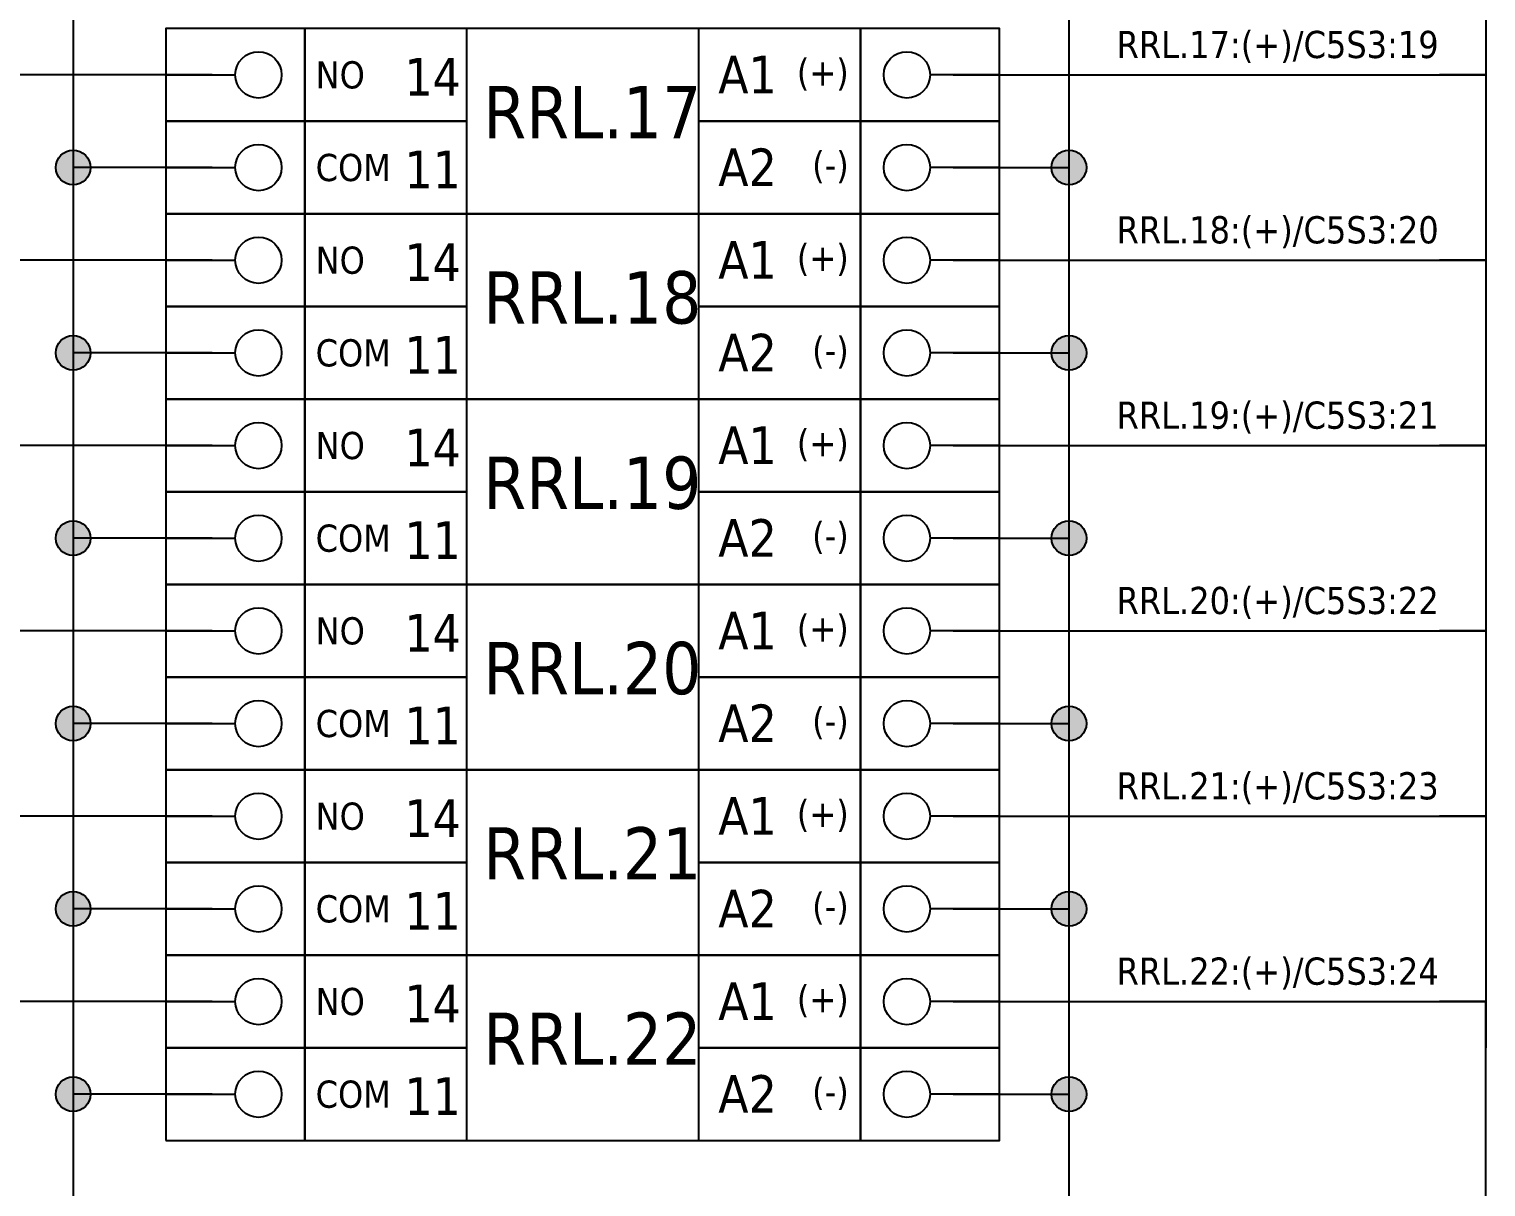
# Model space of a CAD drawing. Header units: millimetres. Extents: x 0 to 1792788, y -13 to 262234.
# Drawn here: x 236.1 to 299, y 101 to 151 of the extents above; entities that cross this region are included whole.
import ezdxf
from ezdxf.enums import TextEntityAlignment as Align

# ---------------------------------------------------------------- set-up
doc = ezdxf.new("R2010")
doc.units = ezdxf.units.MM
doc.linetypes.add('EPL_DASHDOT', pattern=[1, 0.8, -0.1, 0, -0.1])
for name, color, linetype, lineweight in [('EPLAN300', 5, 'Continuous', 25), ('EPLAN302', 5, 'Continuous', 25), ('EPLAN305', 5, 'Continuous', 25), ('EPLAN307', 134, 'EPL_DASHDOT', 25), ('EPLAN311', 7, 'Continuous', 25), ('EPLAN317', 7, 'Continuous', 25), ('EPLAN400', 5, 'Continuous', 35), ('EPLAN405', 7, 'Continuous', 25), ('EPLAN420', 7, 'Continuous', 35), ('EPLAN421', 5, 'Continuous', 35), ('EPLAN440', 73, 'Continuous', 35), ('EPLAN500', 7, 'Continuous', 35), ('EPLAN501', 7, 'Continuous', 35), ('EPLAN502', 7, 'Continuous', 35), ('EPLAN503', 7, 'Continuous', 35), ('EPLAN504', 7, 'Continuous', 35)]:
    doc.layers.add(name, color=color, linetype=linetype, lineweight=lineweight)
doc.styles.add('Tahoma', font='')
doc.styles.get('Tahoma').set_extended_font_data('Tahoma')

# ---------------------------------------------------------------- blocks, each defined once
blk = doc.blocks.new('EPLSYM_LibrarySPECIAL_Symbol17_Variant3_Placement1')
at = {"layer": 'EPLAN302', "lineweight": 25, "ltscale": 4}
blk.add_line((4, 0), (1, 0), dxfattribs=at)
blk.add_circle((0, 0), 1, dxfattribs=at)
at = {"layer": 'EPLAN420', "color": 7, "style": 'Tahoma'}
blk.add_attdef('17_20036', text='', height=1.6254, dxfattribs=at).set_placement((-1.5, -0.16254), align=Align.MIDDLE_RIGHT)
at = {"layer": 'EPLAN421', "color": 5, "style": 'Tahoma'}
blk.add_attdef('17_20039', text='', height=1.1739, dxfattribs=at).set_placement((3, 1), align=Align.BOTTOM_RIGHT)
blk = doc.blocks.new('EPLSYM_LibrarySPECIAL_Symbol17_Variant1_Placement1')
at = {"layer": 'EPLAN302', "lineweight": 25, "ltscale": 4}
blk.add_line((-4, 0), (-1, 0), dxfattribs=at)
blk.add_circle((0, 0), 1, dxfattribs=at)
at = {"layer": 'EPLAN420', "color": 7, "style": 'Tahoma'}
blk.add_attdef('17_20036', text='', height=1.6254, dxfattribs=at).set_placement((1.5, -0.16254), align=Align.MIDDLE_LEFT)
at = {"layer": 'EPLAN421', "color": 5, "style": 'Tahoma'}
blk.add_attdef('17_20039', text='', height=1.1739, dxfattribs=at).set_placement((-3, 1), align=Align.BOTTOM_LEFT)
blk = doc.blocks.new('EPLSYM_LibrarySPECIAL_Symbol2_Variant0_Placement1_16')
at = {"layer": 'EPLAN307', "lineweight": 25, "ltscale": 4}
blk.add_lwpolyline([(0, -8), (36, -8), (36, 0), (0, 0)], close=True, dxfattribs=at)
at = {"layer": 'EPLAN400', "color": 5, "style": 'Tahoma'}
blk.add_attdef('88_20010', text='', height=2.2575, dxfattribs=at).set_placement((-1.5, -0.9515), align=Align.TOP_CENTER)
at = {"layer": 'EPLAN500', "color": 7, "style": 'Tahoma'}
blk.add_attdef('88_20027', text='', height=1.6254, dxfattribs=at).set_placement((-1.5, -4.57508), align=Align.TOP_RIGHT)
at = {"layer": 'EPLAN501', "color": 7, "style": 'Tahoma'}
blk.add_attdef('88_20011', text='', height=1.6254, dxfattribs=at).set_placement((-1.5, -9.97508), align=Align.TOP_RIGHT)
at = {"layer": 'EPLAN502', "color": 7, "style": 'Tahoma'}
blk.add_attdef('88_20025', text='', height=1.6254, dxfattribs=at).set_placement((-1.5, -12.67508), align=Align.TOP_RIGHT)
at = {"layer": 'EPLAN503', "color": 7, "style": 'Tahoma'}
blk.add_attdef('88_20024', text='', height=1.6254, dxfattribs=at).set_placement((-1.5, -15.37508), align=Align.TOP_RIGHT)
at = {"layer": 'EPLAN504', "color": 7, "style": 'Tahoma'}
blk.add_attdef('88_20901[1]', text='', height=1.6254, dxfattribs=at).set_placement((-1.5, -7.27508), align=Align.TOP_RIGHT)
blk = doc.blocks.new('EPLSYM_LibrarySPECIAL_Symbol0_Variant0_Placement1_16')
at = {"layer": 'EPLAN305', "lineweight": 25, "ltscale": 4}
blk.add_lwpolyline([(0, -8), (36, -8), (36, 0), (0, 0)], close=True, dxfattribs=at)
at = {"layer": 'EPLAN400', "color": 5, "style": 'Tahoma'}
blk.add_attdef('17_20010', text='', height=2.2575, dxfattribs=at).set_placement((-1.5, -0.9515), align=Align.TOP_CENTER)
at = {"layer": 'EPLAN440', "color": 73, "style": 'Tahoma'}
blk.add_attdef('17_20300', text='', height=1.6254, dxfattribs=at).set_placement((-1.5, -4.57508), align=Align.TOP_RIGHT)
at = {"layer": 'EPLAN500', "color": 7, "style": 'Tahoma'}
blk.add_attdef('17_20027', text='', height=1.6254, dxfattribs=at).set_placement((-1.5, -7.27508), align=Align.TOP_RIGHT)
at = {"layer": 'EPLAN501', "color": 7, "style": 'Tahoma'}
blk.add_attdef('17_20011', text='', height=1.6254, dxfattribs=at).set_placement((-1.5, -12.67508), align=Align.TOP_RIGHT)
at = {"layer": 'EPLAN502', "color": 7, "style": 'Tahoma'}
blk.add_attdef('17_20025', text='', height=1.6254, dxfattribs=at).set_placement((-1.5, -15.37508), align=Align.TOP_RIGHT)
at = {"layer": 'EPLAN503', "color": 7, "style": 'Tahoma'}
blk.add_attdef('17_20024', text='', height=1.6254, dxfattribs=at).set_placement((-1.5, -18.07508), align=Align.TOP_RIGHT)
at = {"layer": 'EPLAN504', "color": 7, "style": 'Tahoma'}
blk.add_attdef('17_20901[1]', text='', height=1.6254, dxfattribs=at).set_placement((-1.5, -9.97508), align=Align.TOP_RIGHT)
blk = doc.blocks.new('EPLSYM_LibrarySPECIAL_Symbol2_Variant0_Placement1_17')
at = {"layer": 'EPLAN307', "lineweight": 25, "ltscale": 4}
blk.add_lwpolyline([(0, -8), (36, -8), (36, 0), (0, 0)], close=True, dxfattribs=at)
at = {"layer": 'EPLAN400', "color": 5, "style": 'Tahoma'}
blk.add_attdef('88_20010', text='', height=2.2575, dxfattribs=at).set_placement((-1.5, -0.9515), align=Align.TOP_CENTER)
at = {"layer": 'EPLAN500', "color": 7, "style": 'Tahoma'}
blk.add_attdef('88_20027', text='', height=1.6254, dxfattribs=at).set_placement((-1.5, -4.57508), align=Align.TOP_RIGHT)
at = {"layer": 'EPLAN501', "color": 7, "style": 'Tahoma'}
blk.add_attdef('88_20011', text='', height=1.6254, dxfattribs=at).set_placement((-1.5, -9.97508), align=Align.TOP_RIGHT)
at = {"layer": 'EPLAN502', "color": 7, "style": 'Tahoma'}
blk.add_attdef('88_20025', text='', height=1.6254, dxfattribs=at).set_placement((-1.5, -12.67508), align=Align.TOP_RIGHT)
at = {"layer": 'EPLAN503', "color": 7, "style": 'Tahoma'}
blk.add_attdef('88_20024', text='', height=1.6254, dxfattribs=at).set_placement((-1.5, -15.37508), align=Align.TOP_RIGHT)
at = {"layer": 'EPLAN504', "color": 7, "style": 'Tahoma'}
blk.add_attdef('88_20901[1]', text='', height=1.6254, dxfattribs=at).set_placement((-1.5, -7.27508), align=Align.TOP_RIGHT)
blk = doc.blocks.new('EPLSYM_LibrarySPECIAL_Symbol0_Variant0_Placement1_17')
at = {"layer": 'EPLAN305', "lineweight": 25, "ltscale": 4}
blk.add_lwpolyline([(0, -8), (36, -8), (36, 0), (0, 0)], close=True, dxfattribs=at)
at = {"layer": 'EPLAN400', "color": 5, "style": 'Tahoma'}
blk.add_attdef('17_20010', text='', height=2.2575, dxfattribs=at).set_placement((-1.5, -0.9515), align=Align.TOP_CENTER)
at = {"layer": 'EPLAN440', "color": 73, "style": 'Tahoma'}
blk.add_attdef('17_20300', text='', height=1.6254, dxfattribs=at).set_placement((-1.5, -4.57508), align=Align.TOP_RIGHT)
at = {"layer": 'EPLAN500', "color": 7, "style": 'Tahoma'}
blk.add_attdef('17_20027', text='', height=1.6254, dxfattribs=at).set_placement((-1.5, -7.27508), align=Align.TOP_RIGHT)
at = {"layer": 'EPLAN501', "color": 7, "style": 'Tahoma'}
blk.add_attdef('17_20011', text='', height=1.6254, dxfattribs=at).set_placement((-1.5, -12.67508), align=Align.TOP_RIGHT)
at = {"layer": 'EPLAN502', "color": 7, "style": 'Tahoma'}
blk.add_attdef('17_20025', text='', height=1.6254, dxfattribs=at).set_placement((-1.5, -15.37508), align=Align.TOP_RIGHT)
at = {"layer": 'EPLAN503', "color": 7, "style": 'Tahoma'}
blk.add_attdef('17_20024', text='', height=1.6254, dxfattribs=at).set_placement((-1.5, -18.07508), align=Align.TOP_RIGHT)
at = {"layer": 'EPLAN504', "color": 7, "style": 'Tahoma'}
blk.add_attdef('17_20901[1]', text='', height=1.6254, dxfattribs=at).set_placement((-1.5, -9.97508), align=Align.TOP_RIGHT)
blk = doc.blocks.new('EPLSYM_LibrarySPECIAL_Symbol2_Variant0_Placement1_18')
at = {"layer": 'EPLAN307', "lineweight": 25, "ltscale": 4}
blk.add_lwpolyline([(0, -8), (36, -8), (36, 0), (0, 0)], close=True, dxfattribs=at)
at = {"layer": 'EPLAN400', "color": 5, "style": 'Tahoma'}
blk.add_attdef('88_20010', text='', height=2.2575, dxfattribs=at).set_placement((-1.5, -0.9515), align=Align.TOP_CENTER)
at = {"layer": 'EPLAN500', "color": 7, "style": 'Tahoma'}
blk.add_attdef('88_20027', text='', height=1.6254, dxfattribs=at).set_placement((-1.5, -4.57508), align=Align.TOP_RIGHT)
at = {"layer": 'EPLAN501', "color": 7, "style": 'Tahoma'}
blk.add_attdef('88_20011', text='', height=1.6254, dxfattribs=at).set_placement((-1.5, -9.97508), align=Align.TOP_RIGHT)
at = {"layer": 'EPLAN502', "color": 7, "style": 'Tahoma'}
blk.add_attdef('88_20025', text='', height=1.6254, dxfattribs=at).set_placement((-1.5, -12.67508), align=Align.TOP_RIGHT)
at = {"layer": 'EPLAN503', "color": 7, "style": 'Tahoma'}
blk.add_attdef('88_20024', text='', height=1.6254, dxfattribs=at).set_placement((-1.5, -15.37508), align=Align.TOP_RIGHT)
at = {"layer": 'EPLAN504', "color": 7, "style": 'Tahoma'}
blk.add_attdef('88_20901[1]', text='', height=1.6254, dxfattribs=at).set_placement((-1.5, -7.27508), align=Align.TOP_RIGHT)
blk = doc.blocks.new('EPLSYM_LibrarySPECIAL_Symbol0_Variant0_Placement1_18')
at = {"layer": 'EPLAN305', "lineweight": 25, "ltscale": 4}
blk.add_lwpolyline([(0, -8), (36, -8), (36, 0), (0, 0)], close=True, dxfattribs=at)
at = {"layer": 'EPLAN400', "color": 5, "style": 'Tahoma'}
blk.add_attdef('17_20010', text='', height=2.2575, dxfattribs=at).set_placement((-1.5, -0.9515), align=Align.TOP_CENTER)
at = {"layer": 'EPLAN440', "color": 73, "style": 'Tahoma'}
blk.add_attdef('17_20300', text='', height=1.6254, dxfattribs=at).set_placement((-1.5, -4.57508), align=Align.TOP_RIGHT)
at = {"layer": 'EPLAN500', "color": 7, "style": 'Tahoma'}
blk.add_attdef('17_20027', text='', height=1.6254, dxfattribs=at).set_placement((-1.5, -7.27508), align=Align.TOP_RIGHT)
at = {"layer": 'EPLAN501', "color": 7, "style": 'Tahoma'}
blk.add_attdef('17_20011', text='', height=1.6254, dxfattribs=at).set_placement((-1.5, -12.67508), align=Align.TOP_RIGHT)
at = {"layer": 'EPLAN502', "color": 7, "style": 'Tahoma'}
blk.add_attdef('17_20025', text='', height=1.6254, dxfattribs=at).set_placement((-1.5, -15.37508), align=Align.TOP_RIGHT)
at = {"layer": 'EPLAN503', "color": 7, "style": 'Tahoma'}
blk.add_attdef('17_20024', text='', height=1.6254, dxfattribs=at).set_placement((-1.5, -18.07508), align=Align.TOP_RIGHT)
at = {"layer": 'EPLAN504', "color": 7, "style": 'Tahoma'}
blk.add_attdef('17_20901[1]', text='', height=1.6254, dxfattribs=at).set_placement((-1.5, -9.97508), align=Align.TOP_RIGHT)
blk = doc.blocks.new('EPLSYM_LibrarySPECIAL_Symbol2_Variant0_Placement1_19')
at = {"layer": 'EPLAN307', "lineweight": 25, "ltscale": 4}
blk.add_lwpolyline([(0, -8), (36, -8), (36, 0), (0, 0)], close=True, dxfattribs=at)
at = {"layer": 'EPLAN400', "color": 5, "style": 'Tahoma'}
blk.add_attdef('88_20010', text='', height=2.2575, dxfattribs=at).set_placement((-1.5, -0.9515), align=Align.TOP_CENTER)
at = {"layer": 'EPLAN500', "color": 7, "style": 'Tahoma'}
blk.add_attdef('88_20027', text='', height=1.6254, dxfattribs=at).set_placement((-1.5, -4.57508), align=Align.TOP_RIGHT)
at = {"layer": 'EPLAN501', "color": 7, "style": 'Tahoma'}
blk.add_attdef('88_20011', text='', height=1.6254, dxfattribs=at).set_placement((-1.5, -9.97508), align=Align.TOP_RIGHT)
at = {"layer": 'EPLAN502', "color": 7, "style": 'Tahoma'}
blk.add_attdef('88_20025', text='', height=1.6254, dxfattribs=at).set_placement((-1.5, -12.67508), align=Align.TOP_RIGHT)
at = {"layer": 'EPLAN503', "color": 7, "style": 'Tahoma'}
blk.add_attdef('88_20024', text='', height=1.6254, dxfattribs=at).set_placement((-1.5, -15.37508), align=Align.TOP_RIGHT)
at = {"layer": 'EPLAN504', "color": 7, "style": 'Tahoma'}
blk.add_attdef('88_20901[1]', text='', height=1.6254, dxfattribs=at).set_placement((-1.5, -7.27508), align=Align.TOP_RIGHT)
blk = doc.blocks.new('EPLSYM_LibrarySPECIAL_Symbol0_Variant0_Placement1_19')
at = {"layer": 'EPLAN305', "lineweight": 25, "ltscale": 4}
blk.add_lwpolyline([(0, -8), (36, -8), (36, 0), (0, 0)], close=True, dxfattribs=at)
at = {"layer": 'EPLAN400', "color": 5, "style": 'Tahoma'}
blk.add_attdef('17_20010', text='', height=2.2575, dxfattribs=at).set_placement((-1.5, -0.9515), align=Align.TOP_CENTER)
at = {"layer": 'EPLAN440', "color": 73, "style": 'Tahoma'}
blk.add_attdef('17_20300', text='', height=1.6254, dxfattribs=at).set_placement((-1.5, -4.57508), align=Align.TOP_RIGHT)
at = {"layer": 'EPLAN500', "color": 7, "style": 'Tahoma'}
blk.add_attdef('17_20027', text='', height=1.6254, dxfattribs=at).set_placement((-1.5, -7.27508), align=Align.TOP_RIGHT)
at = {"layer": 'EPLAN501', "color": 7, "style": 'Tahoma'}
blk.add_attdef('17_20011', text='', height=1.6254, dxfattribs=at).set_placement((-1.5, -12.67508), align=Align.TOP_RIGHT)
at = {"layer": 'EPLAN502', "color": 7, "style": 'Tahoma'}
blk.add_attdef('17_20025', text='', height=1.6254, dxfattribs=at).set_placement((-1.5, -15.37508), align=Align.TOP_RIGHT)
at = {"layer": 'EPLAN503', "color": 7, "style": 'Tahoma'}
blk.add_attdef('17_20024', text='', height=1.6254, dxfattribs=at).set_placement((-1.5, -18.07508), align=Align.TOP_RIGHT)
at = {"layer": 'EPLAN504', "color": 7, "style": 'Tahoma'}
blk.add_attdef('17_20901[1]', text='', height=1.6254, dxfattribs=at).set_placement((-1.5, -9.97508), align=Align.TOP_RIGHT)
blk = doc.blocks.new('EPLSYM_LibrarySPECIAL_Symbol2_Variant0_Placement1_20')
at = {"layer": 'EPLAN307', "lineweight": 25, "ltscale": 4}
blk.add_lwpolyline([(0, -8), (36, -8), (36, 0), (0, 0)], close=True, dxfattribs=at)
at = {"layer": 'EPLAN400', "color": 5, "style": 'Tahoma'}
blk.add_attdef('88_20010', text='', height=2.2575, dxfattribs=at).set_placement((-1.5, -0.9515), align=Align.TOP_CENTER)
at = {"layer": 'EPLAN500', "color": 7, "style": 'Tahoma'}
blk.add_attdef('88_20027', text='', height=1.6254, dxfattribs=at).set_placement((-1.5, -4.57508), align=Align.TOP_RIGHT)
at = {"layer": 'EPLAN501', "color": 7, "style": 'Tahoma'}
blk.add_attdef('88_20011', text='', height=1.6254, dxfattribs=at).set_placement((-1.5, -9.97508), align=Align.TOP_RIGHT)
at = {"layer": 'EPLAN502', "color": 7, "style": 'Tahoma'}
blk.add_attdef('88_20025', text='', height=1.6254, dxfattribs=at).set_placement((-1.5, -12.67508), align=Align.TOP_RIGHT)
at = {"layer": 'EPLAN503', "color": 7, "style": 'Tahoma'}
blk.add_attdef('88_20024', text='', height=1.6254, dxfattribs=at).set_placement((-1.5, -15.37508), align=Align.TOP_RIGHT)
at = {"layer": 'EPLAN504', "color": 7, "style": 'Tahoma'}
blk.add_attdef('88_20901[1]', text='', height=1.6254, dxfattribs=at).set_placement((-1.5, -7.27508), align=Align.TOP_RIGHT)
blk = doc.blocks.new('EPLSYM_LibrarySPECIAL_Symbol0_Variant0_Placement1_20')
at = {"layer": 'EPLAN305', "lineweight": 25, "ltscale": 4}
blk.add_lwpolyline([(0, -8), (36, -8), (36, 0), (0, 0)], close=True, dxfattribs=at)
at = {"layer": 'EPLAN400', "color": 5, "style": 'Tahoma'}
blk.add_attdef('17_20010', text='', height=2.2575, dxfattribs=at).set_placement((-1.5, -0.9515), align=Align.TOP_CENTER)
at = {"layer": 'EPLAN440', "color": 73, "style": 'Tahoma'}
blk.add_attdef('17_20300', text='', height=1.6254, dxfattribs=at).set_placement((-1.5, -4.57508), align=Align.TOP_RIGHT)
at = {"layer": 'EPLAN500', "color": 7, "style": 'Tahoma'}
blk.add_attdef('17_20027', text='', height=1.6254, dxfattribs=at).set_placement((-1.5, -7.27508), align=Align.TOP_RIGHT)
at = {"layer": 'EPLAN501', "color": 7, "style": 'Tahoma'}
blk.add_attdef('17_20011', text='', height=1.6254, dxfattribs=at).set_placement((-1.5, -12.67508), align=Align.TOP_RIGHT)
at = {"layer": 'EPLAN502', "color": 7, "style": 'Tahoma'}
blk.add_attdef('17_20025', text='', height=1.6254, dxfattribs=at).set_placement((-1.5, -15.37508), align=Align.TOP_RIGHT)
at = {"layer": 'EPLAN503', "color": 7, "style": 'Tahoma'}
blk.add_attdef('17_20024', text='', height=1.6254, dxfattribs=at).set_placement((-1.5, -18.07508), align=Align.TOP_RIGHT)
at = {"layer": 'EPLAN504', "color": 7, "style": 'Tahoma'}
blk.add_attdef('17_20901[1]', text='', height=1.6254, dxfattribs=at).set_placement((-1.5, -9.97508), align=Align.TOP_RIGHT)
blk = doc.blocks.new('EPLSYM_LibrarySPECIAL_Symbol2_Variant0_Placement1_21')
at = {"layer": 'EPLAN307', "lineweight": 25, "ltscale": 4}
blk.add_lwpolyline([(0, -8), (36, -8), (36, 0), (0, 0)], close=True, dxfattribs=at)
at = {"layer": 'EPLAN400', "color": 5, "style": 'Tahoma'}
blk.add_attdef('88_20010', text='', height=2.2575, dxfattribs=at).set_placement((-1.5, -0.9515), align=Align.TOP_CENTER)
at = {"layer": 'EPLAN500', "color": 7, "style": 'Tahoma'}
blk.add_attdef('88_20027', text='', height=1.6254, dxfattribs=at).set_placement((-1.5, -4.57508), align=Align.TOP_RIGHT)
at = {"layer": 'EPLAN501', "color": 7, "style": 'Tahoma'}
blk.add_attdef('88_20011', text='', height=1.6254, dxfattribs=at).set_placement((-1.5, -9.97508), align=Align.TOP_RIGHT)
at = {"layer": 'EPLAN502', "color": 7, "style": 'Tahoma'}
blk.add_attdef('88_20025', text='', height=1.6254, dxfattribs=at).set_placement((-1.5, -12.67508), align=Align.TOP_RIGHT)
at = {"layer": 'EPLAN503', "color": 7, "style": 'Tahoma'}
blk.add_attdef('88_20024', text='', height=1.6254, dxfattribs=at).set_placement((-1.5, -15.37508), align=Align.TOP_RIGHT)
at = {"layer": 'EPLAN504', "color": 7, "style": 'Tahoma'}
blk.add_attdef('88_20901[1]', text='', height=1.6254, dxfattribs=at).set_placement((-1.5, -7.27508), align=Align.TOP_RIGHT)
blk = doc.blocks.new('EPLSYM_LibrarySPECIAL_Symbol0_Variant0_Placement1_21')
at = {"layer": 'EPLAN305', "lineweight": 25, "ltscale": 4}
blk.add_lwpolyline([(0, -8), (36, -8), (36, 0), (0, 0)], close=True, dxfattribs=at)
at = {"layer": 'EPLAN400', "color": 5, "style": 'Tahoma'}
blk.add_attdef('17_20010', text='', height=2.2575, dxfattribs=at).set_placement((-1.5, -0.9515), align=Align.TOP_CENTER)
at = {"layer": 'EPLAN440', "color": 73, "style": 'Tahoma'}
blk.add_attdef('17_20300', text='', height=1.6254, dxfattribs=at).set_placement((-1.5, -4.57508), align=Align.TOP_RIGHT)
at = {"layer": 'EPLAN500', "color": 7, "style": 'Tahoma'}
blk.add_attdef('17_20027', text='', height=1.6254, dxfattribs=at).set_placement((-1.5, -7.27508), align=Align.TOP_RIGHT)
at = {"layer": 'EPLAN501', "color": 7, "style": 'Tahoma'}
blk.add_attdef('17_20011', text='', height=1.6254, dxfattribs=at).set_placement((-1.5, -12.67508), align=Align.TOP_RIGHT)
at = {"layer": 'EPLAN502', "color": 7, "style": 'Tahoma'}
blk.add_attdef('17_20025', text='', height=1.6254, dxfattribs=at).set_placement((-1.5, -15.37508), align=Align.TOP_RIGHT)
at = {"layer": 'EPLAN503', "color": 7, "style": 'Tahoma'}
blk.add_attdef('17_20024', text='', height=1.6254, dxfattribs=at).set_placement((-1.5, -18.07508), align=Align.TOP_RIGHT)
at = {"layer": 'EPLAN504', "color": 7, "style": 'Tahoma'}
blk.add_attdef('17_20901[1]', text='', height=1.6254, dxfattribs=at).set_placement((-1.5, -9.97508), align=Align.TOP_RIGHT)
blk = doc.blocks.new('EPLSYM_LibrarySPECIAL_Symbol308_Variant0_Placement0')
at = {"layer": 'EPLAN405', "color": 7, "style": 'Tahoma'}
for tag, p in [('17_31011', (1.5, 6.35)), ('17_31002', (1.5, 0.5))]:
    blk.add_attdef(tag, text='', height=1.174, dxfattribs=at).set_placement(p, align=Align.BOTTOM_LEFT)
for tag, p in [('17_31004', (1.5, 4.4)), ('17_31003', (1.5, 2.45))]:
    blk.add_attdef(tag, p, '', height=1.174, dxfattribs=at)

msp = doc.modelspace()

# ---------------------------------------------------------------- hatches: boundary and pattern name
at = {"layer": 'EPLAN311', "linetype": 'Continuous', "lineweight": 25, "ltscale": 4}
h = msp.add_hatch(color=7, dxfattribs=at)
edge = h.paths.add_edge_path(flags=0)
edge.add_arc((238, 145), 0.75, 0, 360)
h = msp.add_hatch(color=7, dxfattribs=at)
edge = h.paths.add_edge_path(flags=0)
edge.add_arc((281, 145), 0.75, 0, 360)
h = msp.add_hatch(color=7, dxfattribs=at)
edge = h.paths.add_edge_path(flags=0)
edge.add_arc((238, 137), 0.75, 0, 360)
h = msp.add_hatch(color=7, dxfattribs=at)
edge = h.paths.add_edge_path(flags=0)
edge.add_arc((281, 137), 0.75, 0, 360)
h = msp.add_hatch(color=7, dxfattribs=at)
edge = h.paths.add_edge_path(flags=0)
edge.add_arc((238, 129), 0.75, 0, 360)
h = msp.add_hatch(color=7, dxfattribs=at)
edge = h.paths.add_edge_path(flags=0)
edge.add_arc((281, 129), 0.75, 0, 360)
h = msp.add_hatch(color=7, dxfattribs=at)
edge = h.paths.add_edge_path(flags=0)
edge.add_arc((238, 121), 0.75, 0, 360)
h = msp.add_hatch(color=7, dxfattribs=at)
edge = h.paths.add_edge_path(flags=0)
edge.add_arc((281, 121), 0.75, 0, 360)
h = msp.add_hatch(color=7, dxfattribs=at)
edge = h.paths.add_edge_path(flags=0)
edge.add_arc((238, 113), 0.75, 0, 360)
h = msp.add_hatch(color=7, dxfattribs=at)
edge = h.paths.add_edge_path(flags=0)
edge.add_arc((281, 113), 0.75, 0, 360)
h = msp.add_hatch(color=7, dxfattribs=at)
edge = h.paths.add_edge_path(flags=0)
edge.add_arc((238, 105), 0.75, 0, 360)
h = msp.add_hatch(color=7, dxfattribs=at)
edge = h.paths.add_edge_path(flags=0)
edge.add_arc((281, 105), 0.75, 0, 360)

# ---------------------------------------------------------------- linework, layer by layer
at = {"layer": 'EPLAN300', "lineweight": 25, "ltscale": 4}
for points in [[(242, 147), (248, 147), (248, 151), (242, 151)], [(248, 143), (272, 143), (272, 151), (248, 151)], [(248, 147), (255, 147), (255, 151), (248, 151)], [(265, 147), (272, 147), (272, 151), (265, 151)], [(272, 147), (278, 147), (278, 151), (272, 151)], [(242, 143), (248, 143), (248, 147), (242, 147)], [(248, 143), (255, 143), (255, 147), (248, 147)], [(265, 143), (272, 143), (272, 147), (265, 147)], [(272, 143), (278, 143), (278, 147), (272, 147)], [(242, 139), (248, 139), (248, 143), (242, 143)], [(248, 135), (272, 135), (272, 143), (248, 143)], [(248, 139), (255, 139), (255, 143), (248, 143)], [(265, 139), (272, 139), (272, 143), (265, 143)], [(272, 139), (278, 139), (278, 143), (272, 143)], [(242, 135), (248, 135), (248, 139), (242, 139)], [(248, 135), (255, 135), (255, 139), (248, 139)], [(265, 135), (272, 135), (272, 139), (265, 139)], [(272, 135), (278, 135), (278, 139), (272, 139)], [(242, 131), (248, 131), (248, 135), (242, 135)], [(248, 127), (272, 127), (272, 135), (248, 135)], [(248, 131), (255, 131), (255, 135), (248, 135)], [(265, 131), (272, 131), (272, 135), (265, 135)], [(272, 131), (278, 131), (278, 135), (272, 135)], [(242, 127), (248, 127), (248, 131), (242, 131)], [(248, 127), (255, 127), (255, 131), (248, 131)], [(265, 127), (272, 127), (272, 131), (265, 131)], [(272, 127), (278, 127), (278, 131), (272, 131)], [(242, 123), (248, 123), (248, 127), (242, 127)], [(248, 119), (272, 119), (272, 127), (248, 127)], [(248, 123), (255, 123), (255, 127), (248, 127)], [(265, 123), (272, 123), (272, 127), (265, 127)], [(272, 123), (278, 123), (278, 127), (272, 127)], [(242, 119), (248, 119), (248, 123), (242, 123)], [(248, 119), (255, 119), (255, 123), (248, 123)], [(265, 119), (272, 119), (272, 123), (265, 123)], [(272, 119), (278, 119), (278, 123), (272, 123)], [(242, 115), (248, 115), (248, 119), (242, 119)], [(248, 111), (272, 111), (272, 119), (248, 119)], [(248, 115), (255, 115), (255, 119), (248, 119)], [(265, 115), (272, 115), (272, 119), (265, 119)], [(272, 115), (278, 115), (278, 119), (272, 119)], [(242, 111), (248, 111), (248, 115), (242, 115)], [(248, 111), (255, 111), (255, 115), (248, 115)], [(265, 111), (272, 111), (272, 115), (265, 115)], [(272, 111), (278, 111), (278, 115), (272, 115)], [(242, 107), (248, 107), (248, 111), (242, 111)], [(248, 103), (272, 103), (272, 111), (248, 111)], [(248, 107), (255, 107), (255, 111), (248, 111)], [(265, 107), (272, 107), (272, 111), (265, 111)], [(272, 107), (278, 107), (278, 111), (272, 111)], [(242, 103), (248, 103), (248, 107), (242, 107)], [(248, 103), (255, 103), (255, 107), (248, 107)], [(265, 103), (272, 103), (272, 107), (265, 107)], [(272, 103), (278, 103), (278, 107), (272, 107)]]:
    msp.add_lwpolyline(points, close=True, dxfattribs=at)
at = {"layer": 'EPLAN311', "ltscale": 4}
for p, q in [((238, 153), (238, 145)), ((281, 153), (281, 145)), ((299, 149), (297, 149)), ((238, 145), (238, 137)), ((244, 145), (240, 145)), ((276, 145), (279, 145)), ((281, 145), (281, 137)), ((299, 141), (297, 141)), ((238, 137), (238, 129)), ((244, 137), (240, 137)), ((276, 137), (279, 137)), ((281, 137), (281, 129)), ((299, 133), (297, 133)), ((238, 129), (238, 121)), ((244, 129), (240, 129)), ((276, 129), (279, 129)), ((281, 129), (281, 121)), ((299, 125), (297, 125)), ((238, 121), (238, 113)), ((244, 121), (240, 121)), ((276, 121), (279, 121)), ((281, 121), (281, 113)), ((299, 117), (297, 117)), ((238, 113), (238, 105)), ((244, 113), (240, 113)), ((276, 113), (279, 113)), ((281, 113), (281, 105)), ((299, 109), (297, 109)), ((238, 105), (238, 20)), ((244, 105), (240, 105)), ((276, 105), (279, 105)), ((281, 105), (281, 20))]:
    msp.add_line(p, q, dxfattribs=at)
at = {"layer": 'EPLAN311', "color": 7, "ltscale": 4}
for p, q in [((244, 149), (184.05, 149)), ((276, 149), (299, 149)), ((244, 141), (184.05, 141)), ((276, 141), (299, 141)), ((244, 133), (184.05, 133)), ((276, 133), (299, 133)), ((244, 125), (184.05, 125)), ((276, 125), (299, 125)), ((244, 117), (184.05, 117)), ((276, 117), (299, 117)), ((244, 109), (184.05, 109)), ((276, 109), (299, 109))]:
    msp.add_line(p, q, dxfattribs=at)
at = {"layer": 'EPLAN311', "color": 7, "linetype": 'Continuous', "lineweight": 25, "ltscale": 4}
for p, q in [((238, 147), (238, 143)), ((281, 147), (281, 143)), ((240, 145), (238, 145)), ((279, 145), (281, 145)), ((238, 139), (238, 135)), ((281, 139), (281, 135)), ((240, 137), (238, 137)), ((279, 137), (281, 137)), ((238, 131), (238, 127)), ((281, 131), (281, 127)), ((240, 129), (238, 129)), ((279, 129), (281, 129)), ((238, 123), (238, 119)), ((281, 123), (281, 119)), ((240, 121), (238, 121)), ((279, 121), (281, 121)), ((238, 115), (238, 111)), ((281, 115), (281, 111)), ((240, 113), (238, 113)), ((279, 113), (281, 113)), ((238, 107), (238, 103)), ((281, 107), (281, 103)), ((240, 105), (238, 105)), ((279, 105), (281, 105))]:
    msp.add_line(p, q, dxfattribs=at)
for centre in [(238, 145), (281, 145), (238, 137), (281, 137), (238, 129), (281, 129), (238, 121), (281, 121), (238, 113), (281, 113), (238, 105), (281, 105)]:
    msp.add_circle(centre, 0.75, dxfattribs=at)
at = {"layer": 'EPLAN317', "lineweight": 25, "ltscale": 4}
for p, q in [((299, 157), (299, 149)), ((299, 151), (299, 147)), ((299, 149), (299, 141)), ((299, 143), (299, 139)), ((299, 141), (299, 133)), ((299, 135), (299, 131)), ((299, 133), (299, 125)), ((299, 127), (299, 123)), ((299, 125), (299, 117)), ((299, 119), (299, 115)), ((299, 117), (299, 109)), ((299, 111), (299, 107)), ((299, 69), (299, 109))]:
    msp.add_line(p, q, dxfattribs=at)

# ---------------------------------------------------------------- block references
for name, p in [('EPLSYM_LibrarySPECIAL_Symbol2_Variant0_Placement1_21', (242, 151)), ('EPLSYM_LibrarySPECIAL_Symbol2_Variant0_Placement1_20', (242, 143)), ('EPLSYM_LibrarySPECIAL_Symbol2_Variant0_Placement1_19', (242, 135)), ('EPLSYM_LibrarySPECIAL_Symbol2_Variant0_Placement1_18', (242, 127)), ('EPLSYM_LibrarySPECIAL_Symbol2_Variant0_Placement1_17', (242, 119)), ('EPLSYM_LibrarySPECIAL_Symbol2_Variant0_Placement1_16', (242, 111))]:
    msp.add_blockref(name, p)
ref = msp.add_blockref('EPLSYM_LibrarySPECIAL_Symbol0_Variant0_Placement1_21', (242, 151))
ref.add_attrib('17_20010', 'RRL.17', dxfattribs={"layer": 'EPLAN400', "color": 5, "height": 2.2575, "style": 'Tahoma'}).set_placement((260.419, 148.525), align=Align.TOP_CENTER)
ref = msp.add_blockref('EPLSYM_LibrarySPECIAL_Symbol308_Variant0_Placement0', (283, 149))
ref.add_attrib('17_31011', 'RRL.17:(+)/C5S3:19', dxfattribs={"layer": 'EPLAN405', "color": 7, "height": 1.1739, "style": 'Tahoma'}).set_placement((283.055, 149.374), align=Align.BOTTOM_LEFT)
ref = msp.add_blockref('EPLSYM_LibrarySPECIAL_Symbol17_Variant1_Placement1', (246, 149))
ref.add_attrib('17_20039', 'NO', dxfattribs={"layer": 'EPLAN421', "color": 5, "height": 1.1739, "style": 'Tahoma'}).set_placement((248.471, 148.063), align=Align.BOTTOM_LEFT)
ref.add_attrib('17_20036', '14', dxfattribs={"layer": 'EPLAN420', "color": 7, "height": 1.6254, "style": 'Tahoma'}).set_placement((252.304, 148.915), align=Align.MIDDLE_LEFT)
ref = msp.add_blockref('EPLSYM_LibrarySPECIAL_Symbol17_Variant3_Placement1', (274, 149))
ref.add_attrib('17_20039', '(+)', dxfattribs={"layer": 'EPLAN421', "color": 5, "height": 1.1739, "style": 'Tahoma'}).set_placement((271.49, 148.182), align=Align.BOTTOM_RIGHT)
ref.add_attrib('17_20036', 'A1', dxfattribs={"layer": 'EPLAN420', "color": 7, "height": 1.6254, "style": 'Tahoma'}).set_placement((268.386, 149.01), align=Align.MIDDLE_RIGHT)
ref = msp.add_blockref('EPLSYM_LibrarySPECIAL_Symbol17_Variant1_Placement1', (246, 145))
ref.add_attrib('17_20039', 'COM', dxfattribs={"layer": 'EPLAN421', "color": 5, "height": 1.1739, "style": 'Tahoma'}).set_placement((248.471, 144.063), align=Align.BOTTOM_LEFT)
ref.add_attrib('17_20036', '11', dxfattribs={"layer": 'EPLAN420', "color": 7, "height": 1.6254, "style": 'Tahoma'}).set_placement((252.304, 144.915), align=Align.MIDDLE_LEFT)
ref = msp.add_blockref('EPLSYM_LibrarySPECIAL_Symbol17_Variant3_Placement1', (274, 145))
ref.add_attrib('17_20039', '(-)', dxfattribs={"layer": 'EPLAN421', "color": 5, "height": 1.1739, "style": 'Tahoma'}).set_placement((271.49, 144.182), align=Align.BOTTOM_RIGHT)
ref.add_attrib('17_20036', 'A2', dxfattribs={"layer": 'EPLAN420', "color": 7, "height": 1.6254, "style": 'Tahoma'}).set_placement((268.386, 145.01), align=Align.MIDDLE_RIGHT)
ref = msp.add_blockref('EPLSYM_LibrarySPECIAL_Symbol0_Variant0_Placement1_20', (242, 143))
ref.add_attrib('17_20010', 'RRL.18', dxfattribs={"layer": 'EPLAN400', "color": 5, "height": 2.2575, "style": 'Tahoma'}).set_placement((260.419, 140.525), align=Align.TOP_CENTER)
ref = msp.add_blockref('EPLSYM_LibrarySPECIAL_Symbol308_Variant0_Placement0', (283, 141))
ref.add_attrib('17_31011', 'RRL.18:(+)/C5S3:20', dxfattribs={"layer": 'EPLAN405', "color": 7, "height": 1.1739, "style": 'Tahoma'}).set_placement((283.055, 141.374), align=Align.BOTTOM_LEFT)
ref = msp.add_blockref('EPLSYM_LibrarySPECIAL_Symbol17_Variant1_Placement1', (246, 141))
ref.add_attrib('17_20039', 'NO', dxfattribs={"layer": 'EPLAN421', "color": 5, "height": 1.1739, "style": 'Tahoma'}).set_placement((248.471, 140.063), align=Align.BOTTOM_LEFT)
ref.add_attrib('17_20036', '14', dxfattribs={"layer": 'EPLAN420', "color": 7, "height": 1.6254, "style": 'Tahoma'}).set_placement((252.304, 140.915), align=Align.MIDDLE_LEFT)
ref = msp.add_blockref('EPLSYM_LibrarySPECIAL_Symbol17_Variant3_Placement1', (274, 141))
ref.add_attrib('17_20039', '(+)', dxfattribs={"layer": 'EPLAN421', "color": 5, "height": 1.1739, "style": 'Tahoma'}).set_placement((271.49, 140.182), align=Align.BOTTOM_RIGHT)
ref.add_attrib('17_20036', 'A1', dxfattribs={"layer": 'EPLAN420', "color": 7, "height": 1.6254, "style": 'Tahoma'}).set_placement((268.386, 141.01), align=Align.MIDDLE_RIGHT)
ref = msp.add_blockref('EPLSYM_LibrarySPECIAL_Symbol17_Variant1_Placement1', (246, 137))
ref.add_attrib('17_20039', 'COM', dxfattribs={"layer": 'EPLAN421', "color": 5, "height": 1.1739, "style": 'Tahoma'}).set_placement((248.471, 136.063), align=Align.BOTTOM_LEFT)
ref.add_attrib('17_20036', '11', dxfattribs={"layer": 'EPLAN420', "color": 7, "height": 1.6254, "style": 'Tahoma'}).set_placement((252.304, 136.915), align=Align.MIDDLE_LEFT)
ref = msp.add_blockref('EPLSYM_LibrarySPECIAL_Symbol17_Variant3_Placement1', (274, 137))
ref.add_attrib('17_20039', '(-)', dxfattribs={"layer": 'EPLAN421', "color": 5, "height": 1.1739, "style": 'Tahoma'}).set_placement((271.49, 136.182), align=Align.BOTTOM_RIGHT)
ref.add_attrib('17_20036', 'A2', dxfattribs={"layer": 'EPLAN420', "color": 7, "height": 1.6254, "style": 'Tahoma'}).set_placement((268.386, 137.01), align=Align.MIDDLE_RIGHT)
ref = msp.add_blockref('EPLSYM_LibrarySPECIAL_Symbol0_Variant0_Placement1_19', (242, 135))
ref.add_attrib('17_20010', 'RRL.19', dxfattribs={"layer": 'EPLAN400', "color": 5, "height": 2.2575, "style": 'Tahoma'}).set_placement((260.419, 132.525), align=Align.TOP_CENTER)
ref = msp.add_blockref('EPLSYM_LibrarySPECIAL_Symbol308_Variant0_Placement0', (283, 133))
ref.add_attrib('17_31011', 'RRL.19:(+)/C5S3:21', dxfattribs={"layer": 'EPLAN405', "color": 7, "height": 1.1739, "style": 'Tahoma'}).set_placement((283.055, 133.374), align=Align.BOTTOM_LEFT)
ref = msp.add_blockref('EPLSYM_LibrarySPECIAL_Symbol17_Variant1_Placement1', (246, 133))
ref.add_attrib('17_20039', 'NO', dxfattribs={"layer": 'EPLAN421', "color": 5, "height": 1.1739, "style": 'Tahoma'}).set_placement((248.471, 132.063), align=Align.BOTTOM_LEFT)
ref.add_attrib('17_20036', '14', dxfattribs={"layer": 'EPLAN420', "color": 7, "height": 1.6254, "style": 'Tahoma'}).set_placement((252.304, 132.915), align=Align.MIDDLE_LEFT)
ref = msp.add_blockref('EPLSYM_LibrarySPECIAL_Symbol17_Variant3_Placement1', (274, 133))
ref.add_attrib('17_20039', '(+)', dxfattribs={"layer": 'EPLAN421', "color": 5, "height": 1.1739, "style": 'Tahoma'}).set_placement((271.49, 132.182), align=Align.BOTTOM_RIGHT)
ref.add_attrib('17_20036', 'A1', dxfattribs={"layer": 'EPLAN420', "color": 7, "height": 1.6254, "style": 'Tahoma'}).set_placement((268.386, 133.01), align=Align.MIDDLE_RIGHT)
ref = msp.add_blockref('EPLSYM_LibrarySPECIAL_Symbol17_Variant1_Placement1', (246, 129))
ref.add_attrib('17_20039', 'COM', dxfattribs={"layer": 'EPLAN421', "color": 5, "height": 1.1739, "style": 'Tahoma'}).set_placement((248.471, 128.063), align=Align.BOTTOM_LEFT)
ref.add_attrib('17_20036', '11', dxfattribs={"layer": 'EPLAN420', "color": 7, "height": 1.6254, "style": 'Tahoma'}).set_placement((252.304, 128.915), align=Align.MIDDLE_LEFT)
ref = msp.add_blockref('EPLSYM_LibrarySPECIAL_Symbol17_Variant3_Placement1', (274, 129))
ref.add_attrib('17_20039', '(-)', dxfattribs={"layer": 'EPLAN421', "color": 5, "height": 1.1739, "style": 'Tahoma'}).set_placement((271.49, 128.182), align=Align.BOTTOM_RIGHT)
ref.add_attrib('17_20036', 'A2', dxfattribs={"layer": 'EPLAN420', "color": 7, "height": 1.6254, "style": 'Tahoma'}).set_placement((268.386, 129.01), align=Align.MIDDLE_RIGHT)
ref = msp.add_blockref('EPLSYM_LibrarySPECIAL_Symbol0_Variant0_Placement1_18', (242, 127))
ref.add_attrib('17_20010', 'RRL.20', dxfattribs={"layer": 'EPLAN400', "color": 5, "height": 2.2575, "style": 'Tahoma'}).set_placement((260.419, 124.525), align=Align.TOP_CENTER)
ref = msp.add_blockref('EPLSYM_LibrarySPECIAL_Symbol308_Variant0_Placement0', (283, 125))
ref.add_attrib('17_31011', 'RRL.20:(+)/C5S3:22', dxfattribs={"layer": 'EPLAN405', "color": 7, "height": 1.1739, "style": 'Tahoma'}).set_placement((283.055, 125.374), align=Align.BOTTOM_LEFT)
ref = msp.add_blockref('EPLSYM_LibrarySPECIAL_Symbol17_Variant1_Placement1', (246, 125))
ref.add_attrib('17_20039', 'NO', dxfattribs={"layer": 'EPLAN421', "color": 5, "height": 1.1739, "style": 'Tahoma'}).set_placement((248.471, 124.063), align=Align.BOTTOM_LEFT)
ref.add_attrib('17_20036', '14', dxfattribs={"layer": 'EPLAN420', "color": 7, "height": 1.6254, "style": 'Tahoma'}).set_placement((252.304, 124.915), align=Align.MIDDLE_LEFT)
ref = msp.add_blockref('EPLSYM_LibrarySPECIAL_Symbol17_Variant3_Placement1', (274, 125))
ref.add_attrib('17_20039', '(+)', dxfattribs={"layer": 'EPLAN421', "color": 5, "height": 1.1739, "style": 'Tahoma'}).set_placement((271.49, 124.182), align=Align.BOTTOM_RIGHT)
ref.add_attrib('17_20036', 'A1', dxfattribs={"layer": 'EPLAN420', "color": 7, "height": 1.6254, "style": 'Tahoma'}).set_placement((268.386, 125.01), align=Align.MIDDLE_RIGHT)
ref = msp.add_blockref('EPLSYM_LibrarySPECIAL_Symbol17_Variant1_Placement1', (246, 121))
ref.add_attrib('17_20039', 'COM', dxfattribs={"layer": 'EPLAN421', "color": 5, "height": 1.1739, "style": 'Tahoma'}).set_placement((248.471, 120.063), align=Align.BOTTOM_LEFT)
ref.add_attrib('17_20036', '11', dxfattribs={"layer": 'EPLAN420', "color": 7, "height": 1.6254, "style": 'Tahoma'}).set_placement((252.304, 120.915), align=Align.MIDDLE_LEFT)
ref = msp.add_blockref('EPLSYM_LibrarySPECIAL_Symbol17_Variant3_Placement1', (274, 121))
ref.add_attrib('17_20039', '(-)', dxfattribs={"layer": 'EPLAN421', "color": 5, "height": 1.1739, "style": 'Tahoma'}).set_placement((271.49, 120.182), align=Align.BOTTOM_RIGHT)
ref.add_attrib('17_20036', 'A2', dxfattribs={"layer": 'EPLAN420', "color": 7, "height": 1.6254, "style": 'Tahoma'}).set_placement((268.386, 121.01), align=Align.MIDDLE_RIGHT)
ref = msp.add_blockref('EPLSYM_LibrarySPECIAL_Symbol0_Variant0_Placement1_17', (242, 119))
ref.add_attrib('17_20010', 'RRL.21', dxfattribs={"layer": 'EPLAN400', "color": 5, "height": 2.2575, "style": 'Tahoma'}).set_placement((260.419, 116.525), align=Align.TOP_CENTER)
ref = msp.add_blockref('EPLSYM_LibrarySPECIAL_Symbol308_Variant0_Placement0', (283, 117))
ref.add_attrib('17_31011', 'RRL.21:(+)/C5S3:23', dxfattribs={"layer": 'EPLAN405', "color": 7, "height": 1.1739, "style": 'Tahoma'}).set_placement((283.055, 117.374), align=Align.BOTTOM_LEFT)
ref = msp.add_blockref('EPLSYM_LibrarySPECIAL_Symbol17_Variant1_Placement1', (246, 117))
ref.add_attrib('17_20039', 'NO', dxfattribs={"layer": 'EPLAN421', "color": 5, "height": 1.1739, "style": 'Tahoma'}).set_placement((248.471, 116.063), align=Align.BOTTOM_LEFT)
ref.add_attrib('17_20036', '14', dxfattribs={"layer": 'EPLAN420', "color": 7, "height": 1.6254, "style": 'Tahoma'}).set_placement((252.304, 116.915), align=Align.MIDDLE_LEFT)
ref = msp.add_blockref('EPLSYM_LibrarySPECIAL_Symbol17_Variant3_Placement1', (274, 117))
ref.add_attrib('17_20039', '(+)', dxfattribs={"layer": 'EPLAN421', "color": 5, "height": 1.1739, "style": 'Tahoma'}).set_placement((271.49, 116.182), align=Align.BOTTOM_RIGHT)
ref.add_attrib('17_20036', 'A1', dxfattribs={"layer": 'EPLAN420', "color": 7, "height": 1.6254, "style": 'Tahoma'}).set_placement((268.386, 117.01), align=Align.MIDDLE_RIGHT)
ref = msp.add_blockref('EPLSYM_LibrarySPECIAL_Symbol17_Variant1_Placement1', (246, 113))
ref.add_attrib('17_20039', 'COM', dxfattribs={"layer": 'EPLAN421', "color": 5, "height": 1.1739, "style": 'Tahoma'}).set_placement((248.471, 112.063), align=Align.BOTTOM_LEFT)
ref.add_attrib('17_20036', '11', dxfattribs={"layer": 'EPLAN420', "color": 7, "height": 1.6254, "style": 'Tahoma'}).set_placement((252.304, 112.915), align=Align.MIDDLE_LEFT)
ref = msp.add_blockref('EPLSYM_LibrarySPECIAL_Symbol17_Variant3_Placement1', (274, 113))
ref.add_attrib('17_20039', '(-)', dxfattribs={"layer": 'EPLAN421', "color": 5, "height": 1.1739, "style": 'Tahoma'}).set_placement((271.49, 112.182), align=Align.BOTTOM_RIGHT)
ref.add_attrib('17_20036', 'A2', dxfattribs={"layer": 'EPLAN420', "color": 7, "height": 1.6254, "style": 'Tahoma'}).set_placement((268.386, 113.01), align=Align.MIDDLE_RIGHT)
ref = msp.add_blockref('EPLSYM_LibrarySPECIAL_Symbol0_Variant0_Placement1_16', (242, 111))
ref.add_attrib('17_20010', 'RRL.22', dxfattribs={"layer": 'EPLAN400', "color": 5, "height": 2.2575, "style": 'Tahoma'}).set_placement((260.419, 108.525), align=Align.TOP_CENTER)
ref = msp.add_blockref('EPLSYM_LibrarySPECIAL_Symbol308_Variant0_Placement0', (283, 109))
ref.add_attrib('17_31011', 'RRL.22:(+)/C5S3:24', dxfattribs={"layer": 'EPLAN405', "color": 7, "height": 1.1739, "style": 'Tahoma'}).set_placement((283.055, 109.374), align=Align.BOTTOM_LEFT)
ref = msp.add_blockref('EPLSYM_LibrarySPECIAL_Symbol17_Variant1_Placement1', (246, 109))
ref.add_attrib('17_20039', 'NO', dxfattribs={"layer": 'EPLAN421', "color": 5, "height": 1.1739, "style": 'Tahoma'}).set_placement((248.471, 108.063), align=Align.BOTTOM_LEFT)
ref.add_attrib('17_20036', '14', dxfattribs={"layer": 'EPLAN420', "color": 7, "height": 1.6254, "style": 'Tahoma'}).set_placement((252.304, 108.915), align=Align.MIDDLE_LEFT)
ref = msp.add_blockref('EPLSYM_LibrarySPECIAL_Symbol17_Variant3_Placement1', (274, 109))
ref.add_attrib('17_20039', '(+)', dxfattribs={"layer": 'EPLAN421', "color": 5, "height": 1.1739, "style": 'Tahoma'}).set_placement((271.49, 108.182), align=Align.BOTTOM_RIGHT)
ref.add_attrib('17_20036', 'A1', dxfattribs={"layer": 'EPLAN420', "color": 7, "height": 1.6254, "style": 'Tahoma'}).set_placement((268.386, 109.01), align=Align.MIDDLE_RIGHT)
ref = msp.add_blockref('EPLSYM_LibrarySPECIAL_Symbol17_Variant1_Placement1', (246, 105))
ref.add_attrib('17_20039', 'COM', dxfattribs={"layer": 'EPLAN421', "color": 5, "height": 1.1739, "style": 'Tahoma'}).set_placement((248.471, 104.063), align=Align.BOTTOM_LEFT)
ref.add_attrib('17_20036', '11', dxfattribs={"layer": 'EPLAN420', "color": 7, "height": 1.6254, "style": 'Tahoma'}).set_placement((252.304, 104.915), align=Align.MIDDLE_LEFT)
ref = msp.add_blockref('EPLSYM_LibrarySPECIAL_Symbol17_Variant3_Placement1', (274, 105))
ref.add_attrib('17_20039', '(-)', dxfattribs={"layer": 'EPLAN421', "color": 5, "height": 1.1739, "style": 'Tahoma'}).set_placement((271.49, 104.182), align=Align.BOTTOM_RIGHT)
ref.add_attrib('17_20036', 'A2', dxfattribs={"layer": 'EPLAN420', "color": 7, "height": 1.6254, "style": 'Tahoma'}).set_placement((268.386, 105.01), align=Align.MIDDLE_RIGHT)

doc.saveas('drawing.dxf')
